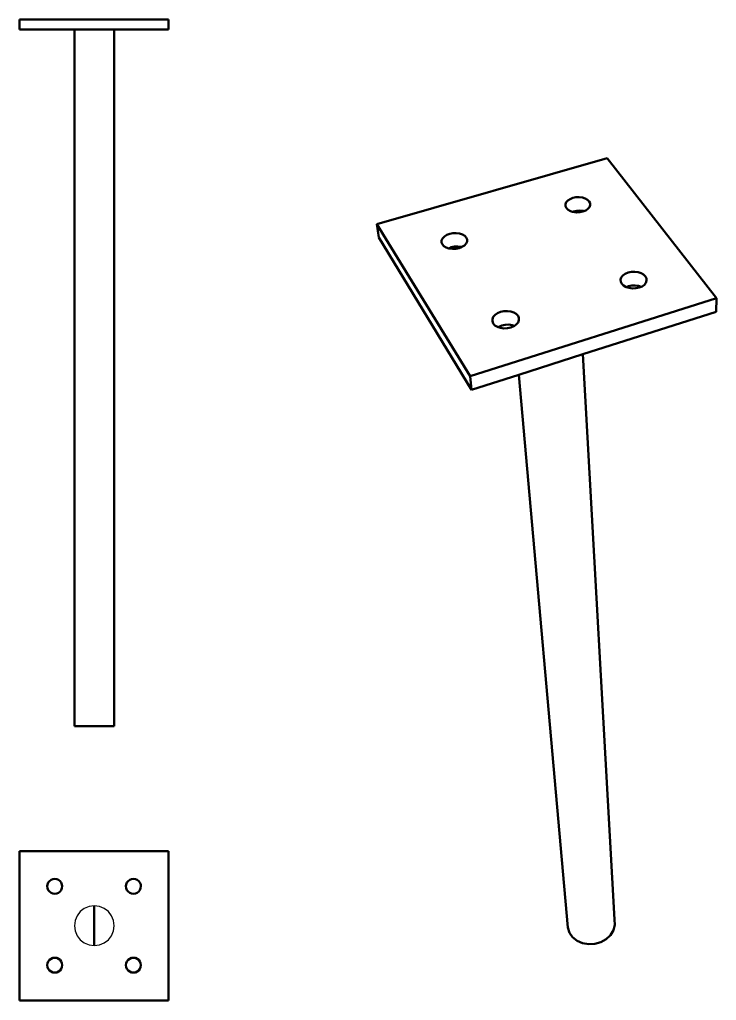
# Model space of a CAD drawing. Header units: millimetres. Extents: x 25 to 2355, y -27 to 1078.
# Drawn here: x 1536.5 to 1676.4, y 77.6 to 274.6 of the extents above; entities that cross this region are included whole.
import ezdxf

# ---------------------------------------------------------------- set-up
doc = ezdxf.new("R2010")
doc.units = ezdxf.units.MM
doc.linetypes.add('ACAD_ISO02W100', pattern=[15, 12, -3])
doc.layers.get('0').update_dxf_attribs({"lineweight": 50})
doc.layers.add('虚线', color=7, linetype='ACAD_ISO02W100')

msp = doc.modelspace()

# ---------------------------------------------------------------- linework, layer by layer
for p, q in [((1536.473, 272.648), (1536.473, 274.648)), ((1536.473, 274.648), (1566.404, 274.648)), ((1566.404, 272.648), (1566.404, 274.648)), ((1547.473, 272.648), (1536.473, 272.648)), ((1547.473, 132.648), (1547.473, 272.648)), ((1547.473, 272.648), (1555.473, 272.648)), ((1555.473, 132.648), (1555.473, 272.648)), ((1555.473, 272.648), (1566.404, 272.648)), ((1654.515, 246.831), (1608.231, 233.575)), ((1676.449, 218.679), (1654.515, 246.831)), ((1646.595, 238.296), (1647.051, 238.594)), ((1647.051, 238.594), (1647.612, 238.814)), ((1647.612, 238.814), (1648.241, 238.94)), ((1648.241, 238.94), (1648.895, 238.966)), ((1648.895, 238.966), (1649.531, 238.888)), ((1649.531, 238.888), (1650.105, 238.712)), ((1650.105, 238.712), (1650.579, 238.45)), ((1646.117, 237.549), (1646.277, 237.94)), ((1646.128, 237.151), (1646.117, 237.549)), ((1646.309, 236.772), (1646.128, 237.151)), ((1646.277, 237.94), (1646.595, 238.296)), ((1646.648, 236.438), (1646.309, 236.772)), ((1650.654, 236.594), (1650.2, 236.292)), ((1650.579, 238.45), (1650.921, 238.12)), ((1650.969, 236.953), (1650.654, 236.594)), ((1650.921, 238.12), (1651.107, 237.743)), ((1651.124, 237.345), (1650.969, 236.953)), ((1651.107, 237.743), (1651.124, 237.345)), ((1647.123, 236.172), (1646.648, 236.438)), ((1647.559, 236.038), (1647.123, 236.172)), ((1647.559, 236.038), (1647.765, 236.119)), ((1647.701, 235.994), (1647.559, 236.038)), ((1648.342, 235.915), (1647.701, 235.994)), ((1647.765, 236.119), (1648.39, 236.246)), ((1649.002, 235.94), (1648.342, 235.915)), ((1648.39, 236.246), (1649.04, 236.271)), ((1649.636, 236.069), (1649.002, 235.94)), ((1649.04, 236.271), (1649.672, 236.193)), ((1649.827, 236.145), (1649.636, 236.069)), ((1649.672, 236.193), (1649.827, 236.145)), ((1650.2, 236.292), (1649.827, 236.145)), ((1608.231, 233.575), (1626.971, 202.986)), ((1608.632, 230.871), (1608.231, 233.575)), ((1627.28, 200.248), (1608.632, 230.871)), ((1621.258, 230.279), (1621.45, 230.687)), ((1621.45, 230.687), (1621.801, 231.059)), ((1621.801, 231.059), (1622.288, 231.37)), ((1622.288, 231.37), (1622.878, 231.599)), ((1622.878, 231.599), (1623.53, 231.732)), ((1623.53, 231.732), (1624.2, 231.759)), ((1624.2, 231.759), (1624.844, 231.678)), ((1624.844, 231.678), (1625.418, 231.495)), ((1625.418, 231.495), (1625.883, 231.222)), ((1625.883, 231.222), (1626.208, 230.878)), ((1626.208, 230.878), (1626.37, 230.484)), ((1621.239, 229.863), (1621.258, 230.279)), ((1621.396, 229.467), (1621.239, 229.863)), ((1621.718, 229.119), (1621.396, 229.467)), ((1622.184, 228.842), (1621.718, 229.119)), ((1622.667, 228.687), (1622.184, 228.842)), ((1622.667, 228.687), (1623.189, 228.892)), ((1622.761, 228.656), (1622.667, 228.687)), ((1623.411, 228.574), (1622.761, 228.656)), ((1623.189, 228.892), (1623.837, 229.025)), ((1623.837, 229.025), (1624.503, 229.052)), ((1624.744, 228.737), (1624.087, 228.602)), ((1624.503, 229.052), (1625.143, 228.971)), ((1625.251, 228.936), (1624.744, 228.737)), ((1625.143, 228.971), (1625.251, 228.936)), ((1625.336, 228.97), (1625.251, 228.936)), ((1625.823, 229.285), (1625.336, 228.97)), ((1626.172, 229.66), (1625.823, 229.285)), ((1626.358, 230.069), (1626.172, 229.66)), ((1626.37, 230.484), (1626.358, 230.069)), ((1624.087, 228.602), (1623.411, 228.574)), ((1657.199, 222.421), (1657.352, 222.847)), ((1657.352, 222.847), (1657.672, 223.236)), ((1657.672, 223.236), (1658.137, 223.562)), ((1658.137, 223.562), (1658.715, 223.802)), ((1658.715, 223.802), (1659.367, 223.941)), ((1659.367, 223.941), (1660.05, 223.969)), ((1660.05, 223.969), (1660.717, 223.884)), ((1660.717, 223.884), (1661.324, 223.693)), ((1661.324, 223.693), (1661.829, 223.408)), ((1661.829, 223.408), (1662.198, 223.047)), ((1662.198, 223.047), (1662.406, 222.635)), ((1657.225, 221.985), (1657.199, 222.421)), ((1657.428, 221.571), (1657.225, 221.985)), ((1657.795, 221.207), (1657.428, 221.571)), ((1658.301, 220.917), (1657.795, 221.207)), ((1658.36, 220.898), (1658.301, 220.917)), ((1658.36, 220.898), (1658.803, 221.083)), ((1658.911, 220.723), (1658.36, 220.898)), ((1658.803, 221.083), (1659.451, 221.222)), ((1659.451, 221.222), (1660.13, 221.25)), ((1660.13, 221.25), (1660.792, 221.166)), ((1660.931, 220.807), (1660.273, 220.665)), ((1660.792, 221.166), (1661.358, 220.986)), ((1661.358, 220.986), (1660.931, 220.807)), ((1661.512, 221.05), (1661.358, 220.986)), ((1661.976, 221.38), (1661.512, 221.05)), ((1662.292, 221.773), (1661.976, 221.38)), ((1662.439, 222.201), (1662.292, 221.773)), ((1662.406, 222.635), (1662.439, 222.201)), ((1659.584, 220.637), (1658.911, 220.723)), ((1660.273, 220.665), (1659.584, 220.637)), ((1626.971, 202.986), (1676.449, 218.679)), ((1676.423, 215.954), (1676.449, 218.679)), ((1631.447, 214.477), (1631.636, 214.923)), ((1631.636, 214.923), (1631.993, 215.33)), ((1631.993, 215.33), (1632.493, 215.67)), ((1632.493, 215.67), (1633.103, 215.92)), ((1633.103, 215.92), (1633.78, 216.065)), ((1633.78, 216.065), (1634.481, 216.094)), ((1634.481, 216.094), (1635.156, 216.005)), ((1635.156, 216.005), (1635.762, 215.805)), ((1635.762, 215.805), (1636.256, 215.506)), ((1636.256, 215.506), (1636.607, 215.128)), ((1636.607, 215.128), (1636.788, 214.698)), ((1649.629, 207.391), (1676.423, 215.954)), ((1631.44, 214.022), (1631.447, 214.477)), ((1631.616, 213.589), (1631.44, 214.022)), ((1631.963, 213.207), (1631.616, 213.589)), ((1632.458, 212.904), (1631.963, 213.207)), ((1632.621, 212.849), (1632.458, 212.904)), ((1632.621, 212.849), (1632.755, 212.942)), ((1633.067, 212.7), (1632.621, 212.849)), ((1632.755, 212.942), (1633.361, 213.193)), ((1633.361, 213.193), (1634.034, 213.337)), ((1634.034, 213.337), (1634.73, 213.366)), ((1634.73, 213.366), (1635.401, 213.277)), ((1635.752, 213.041), (1635.139, 212.786)), ((1635.401, 213.277), (1635.869, 213.121)), ((1635.869, 213.121), (1635.752, 213.041)), ((1636.252, 213.385), (1635.869, 213.121)), ((1636.605, 213.795), (1636.252, 213.385)), ((1636.788, 214.243), (1636.605, 213.795)), ((1636.788, 214.698), (1636.788, 214.243)), ((1633.749, 212.609), (1633.067, 212.7)), ((1634.456, 212.639), (1633.749, 212.609)), ((1635.139, 212.786), (1634.456, 212.639)), ((1636.739, 203.271), (1649.629, 207.391)), ((1655.998, 93.816), (1649.629, 207.391)), ((1627.28, 200.248), (1636.739, 203.271)), ((1646.586, 92.206), (1636.739, 203.271)), ((1627.28, 200.248), (1626.971, 202.986)), ((1555.473, 132.648), (1547.473, 132.648)), ((1536.473, 77.572), (1536.473, 107.572)), ((1566.404, 107.572), (1536.473, 107.572)), ((1566.404, 77.572), (1566.404, 107.572)), ((1542.036, 100.493), (1542.087, 100.881)), ((1542.087, 100.881), (1542.237, 101.243)), ((1542.237, 101.243), (1542.475, 101.553)), ((1542.475, 101.553), (1542.786, 101.792)), ((1542.786, 101.792), (1543.147, 101.942)), ((1543.147, 101.942), (1543.536, 101.993)), ((1543.536, 101.993), (1543.924, 101.942)), ((1543.924, 101.942), (1544.286, 101.792)), ((1544.286, 101.792), (1544.596, 101.553)), ((1544.596, 101.553), (1544.835, 101.243)), ((1544.835, 101.243), (1544.984, 100.881)), ((1544.984, 100.881), (1545.036, 100.493)), ((1557.841, 100.495), (1557.893, 100.883)), ((1557.893, 100.883), (1558.043, 101.244)), ((1558.043, 101.244), (1558.282, 101.555)), ((1558.282, 101.555), (1558.593, 101.793)), ((1558.593, 101.793), (1558.955, 101.942)), ((1558.955, 101.942), (1559.343, 101.993)), ((1559.343, 101.993), (1559.731, 101.941)), ((1559.731, 101.941), (1560.093, 101.791)), ((1560.093, 101.791), (1560.403, 101.552)), ((1560.403, 101.552), (1560.641, 101.241)), ((1560.641, 101.241), (1560.791, 100.879)), ((1560.791, 100.879), (1560.841, 100.491)), ((1542.087, 100.105), (1542.036, 100.493)), ((1542.237, 99.743), (1542.087, 100.105)), ((1542.475, 99.432), (1542.237, 99.743)), ((1542.786, 99.194), (1542.475, 99.432)), ((1543.147, 99.044), (1542.786, 99.194)), ((1543.536, 98.993), (1543.147, 99.044)), ((1543.924, 99.044), (1543.536, 98.993)), ((1544.286, 99.194), (1543.924, 99.044)), ((1544.596, 99.432), (1544.286, 99.194)), ((1544.835, 99.743), (1544.596, 99.432)), ((1544.984, 100.105), (1544.835, 99.743)), ((1545.036, 100.493), (1544.984, 100.105)), ((1557.892, 100.106), (1557.841, 100.495)), ((1558.042, 99.744), (1557.892, 100.106)), ((1558.28, 99.433), (1558.042, 99.744)), ((1558.59, 99.195), (1558.28, 99.433)), ((1558.952, 99.044), (1558.59, 99.195)), ((1559.34, 98.993), (1558.952, 99.044)), ((1559.728, 99.043), (1559.34, 98.993)), ((1560.09, 99.193), (1559.728, 99.043)), ((1560.401, 99.431), (1560.09, 99.193)), ((1560.64, 99.741), (1560.401, 99.431)), ((1560.79, 100.103), (1560.64, 99.741)), ((1560.841, 100.491), (1560.79, 100.103)), ((1551.473, 96.572), (1551.473, 88.572)), ((1655.762, 91.677), (1656.042, 92.74)), ((1656.042, 92.74), (1655.998, 93.816)), ((1646.586, 92.206), (1646.931, 91.177)), ((1646.931, 91.177), (1647.577, 90.27)), ((1654.321, 89.881), (1655.175, 90.701)), ((1655.175, 90.701), (1655.762, 91.677)), ((1647.577, 90.27), (1648.481, 89.549)), ((1648.481, 89.549), (1649.581, 89.063)), ((1649.581, 89.063), (1650.8, 88.849)), ((1650.8, 88.849), (1652.055, 88.92)), ((1652.055, 88.92), (1653.256, 89.272)), ((1653.256, 89.272), (1654.321, 89.881)), ((1542.036, 84.653), (1542.087, 85.041)), ((1542.087, 85.041), (1542.237, 85.403)), ((1542.237, 85.403), (1542.476, 85.713)), ((1542.476, 85.713), (1542.787, 85.951)), ((1542.787, 85.951), (1543.149, 86.1)), ((1543.149, 86.1), (1543.537, 86.151)), ((1543.537, 86.151), (1543.925, 86.099)), ((1543.925, 86.099), (1544.287, 85.949)), ((1544.287, 85.949), (1544.597, 85.71)), ((1544.597, 85.71), (1544.835, 85.4)), ((1544.835, 85.4), (1544.985, 85.038)), ((1544.985, 85.038), (1545.036, 84.649)), ((1557.841, 84.651), (1557.893, 85.039)), ((1557.893, 85.039), (1558.042, 85.401)), ((1558.042, 85.401), (1558.281, 85.712)), ((1558.281, 85.712), (1558.591, 85.95)), ((1558.591, 85.95), (1558.953, 86.1)), ((1558.953, 86.1), (1559.341, 86.151)), ((1559.341, 86.151), (1559.73, 86.1)), ((1559.73, 86.1), (1560.091, 85.95)), ((1560.091, 85.95), (1560.402, 85.712)), ((1560.402, 85.712), (1560.64, 85.401)), ((1560.64, 85.401), (1560.79, 85.039)), ((1560.79, 85.039), (1560.841, 84.651)), ((1542.086, 84.264), (1542.036, 84.653)), ((1542.236, 83.903), (1542.086, 84.264)), ((1542.474, 83.592), (1542.236, 83.903)), ((1542.784, 83.353), (1542.474, 83.592)), ((1543.146, 83.203), (1542.784, 83.353)), ((1543.534, 83.151), (1543.146, 83.203)), ((1543.922, 83.202), (1543.534, 83.151)), ((1544.284, 83.351), (1543.922, 83.202)), ((1544.595, 83.589), (1544.284, 83.351)), ((1544.834, 83.9), (1544.595, 83.589)), ((1544.984, 84.261), (1544.834, 83.9)), ((1545.036, 84.649), (1544.984, 84.261)), ((1557.893, 84.263), (1557.841, 84.651)), ((1558.042, 83.901), (1557.893, 84.263)), ((1558.281, 83.59), (1558.042, 83.901)), ((1558.591, 83.352), (1558.281, 83.59)), ((1558.953, 83.202), (1558.591, 83.352)), ((1559.341, 83.151), (1558.953, 83.202)), ((1559.73, 83.202), (1559.341, 83.151)), ((1560.091, 83.352), (1559.73, 83.202)), ((1560.402, 83.59), (1560.091, 83.352)), ((1560.64, 83.901), (1560.402, 83.59)), ((1560.79, 84.263), (1560.64, 83.901)), ((1560.841, 84.651), (1560.79, 84.263)), ((1536.473, 77.572), (1566.404, 77.572))]:
    msp.add_line(p, q)
at = {"layer": '虚线'}
for p, q in [((1551.473, 96.572), (1550.437, 96.436)), ((1552.508, 96.436), (1551.473, 96.572)), ((1548.644, 95.4), (1548.008, 94.572)), ((1549.473, 96.036), (1548.644, 95.4)), ((1550.437, 96.436), (1549.473, 96.036)), ((1553.473, 96.036), (1552.508, 96.436)), ((1554.301, 95.4), (1553.473, 96.036)), ((1554.937, 94.572), (1554.301, 95.4)), ((1547.609, 93.607), (1547.473, 92.572)), ((1548.008, 94.572), (1547.609, 93.607)), ((1555.336, 93.607), (1554.937, 94.572)), ((1555.473, 92.572), (1555.336, 93.607)), ((1547.473, 92.572), (1547.609, 91.537)), ((1547.609, 91.537), (1548.008, 90.572)), ((1554.937, 90.572), (1555.336, 91.537)), ((1555.336, 91.537), (1555.473, 92.572)), ((1548.008, 90.572), (1548.644, 89.743)), ((1548.644, 89.743), (1549.473, 89.108)), ((1549.473, 89.108), (1550.437, 88.708)), ((1550.437, 88.708), (1551.473, 88.572)), ((1551.473, 88.572), (1552.508, 88.708)), ((1552.508, 88.708), (1553.473, 89.108)), ((1553.473, 89.108), (1554.301, 89.743)), ((1554.301, 89.743), (1554.937, 90.572))]:
    msp.add_line(p, q, dxfattribs=at)

doc.saveas('drawing.dxf')
